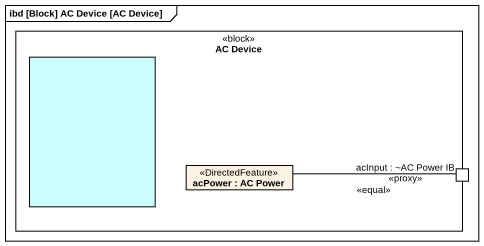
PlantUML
@startuml
mainframe ibd [Block] AC Device [AC Device]
rectangle "AC Device" as AC_Device <<block>> {
  rectangle " " as rectangle1 #CCFFFF
  rectangle "acPower : AC Power" as acPower <<DirectedFeature>>
  port "acInput : ~AC Power IB <<proxy>>" as acInput_AC_Power_IB_proxy
}
acPower -right- acInput_AC_Power_IB_proxy : <<equal>>
@enduml
